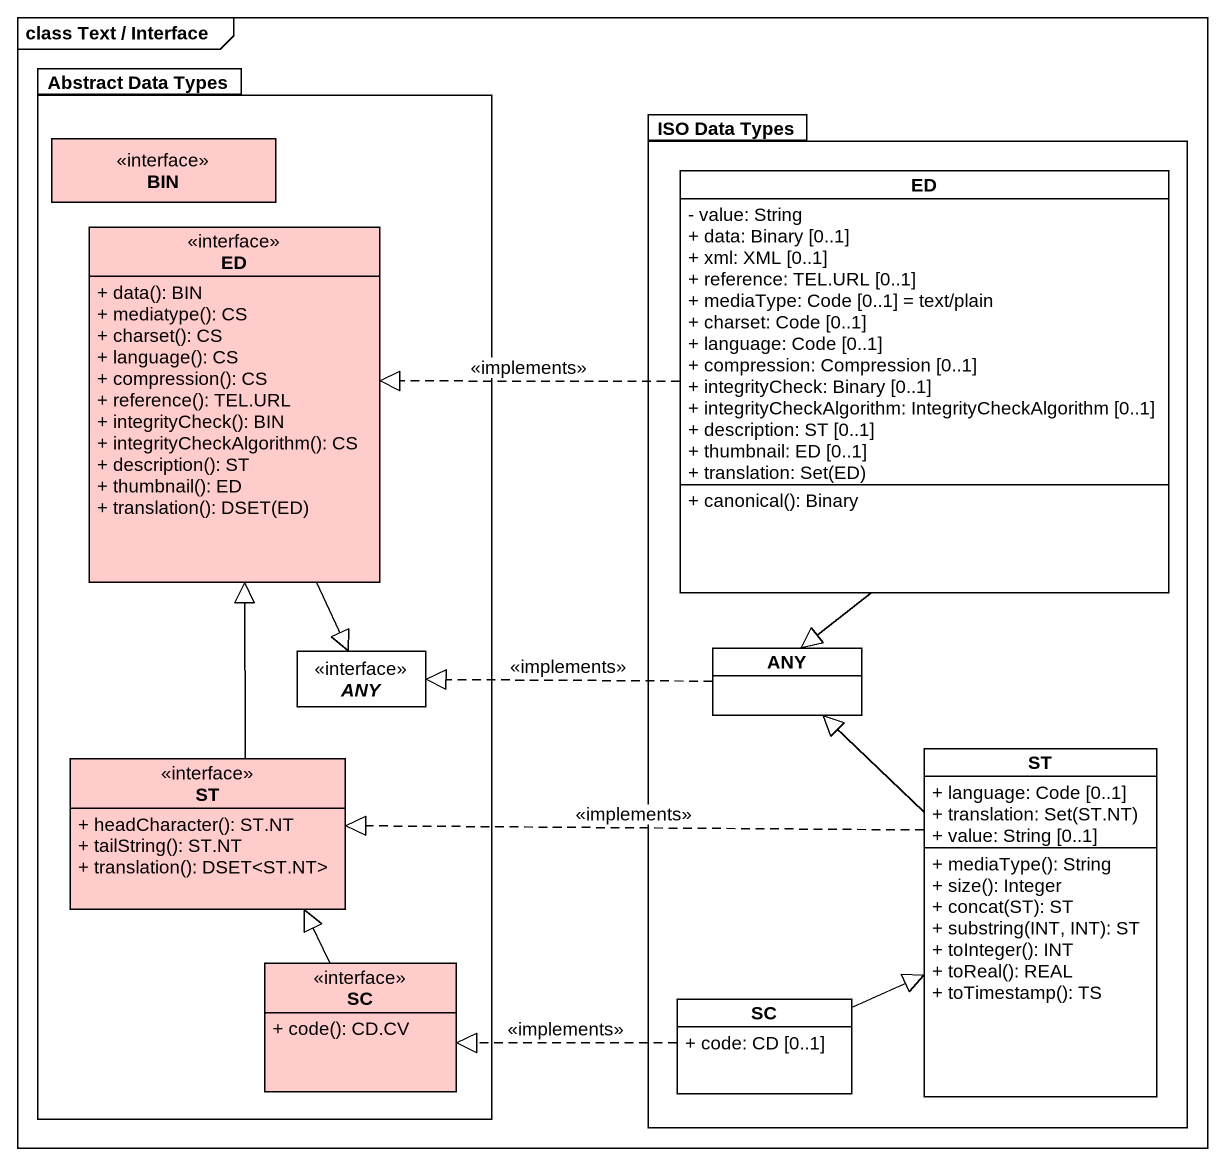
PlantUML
@startuml
mainframe class Text / Interface
hide circle
hide empty members
skinparam classAttributeIconSize 0
package "Abstract Data Types" as Abstract_Data_Types #FFFFFF {
  class BIN <<interface>> #FFCCCC
  class "ED" as ED_2 <<interface>> #FFCCCC {
    + data(): BIN
    + mediatype(): CS
    + charset(): CS
    + language(): CS
    + compression(): CS
    + reference(): TEL.URL
    + integrityCheck(): BIN
    + integrityCheckAlgorithm(): CS
    + description(): ST
    + thumbnail(): ED
    + translation(): DSET(ED)
  }
  abstract class ANY <<interface>> #FFFFFF
  class ST <<interface>> #FFCCCC {
    + headCharacter(): ST.NT
    + tailString(): ST.NT
    + translation(): DSET<ST.NT>
  }
  class SC <<interface>> #FFCCCC {
    + code(): CD.CV
  }
}
package "ISO Data Types" as ISO_Data_Types #FFFFFF {
  class ED {
    - value: String
    + data: Binary [0..1]
    + xml: XML [0..1]
    + reference: TEL.URL [0..1]
    + mediaType: Code [0..1] = text/plain
    + charset: Code [0..1]
    + language: Code [0..1]
    + compression: Compression [0..1]
    + integrityCheck: Binary [0..1]
    + integrityCheckAlgorithm: IntegrityCheckAlgorithm [0..1]
    + description: ST [0..1]
    + thumbnail: ED [0..1]
    {field} + translation: Set(ED)
    + canonical(): Binary
  }
  class "ANY" as ANY_2
  class "ST" as ST_2 {
    + language: Code [0..1]
    {field} + translation: Set(ST.NT)
    + value: String [0..1]
    + mediaType(): String
    + size(): Integer
    + concat(ST): ST
    + substring(INT, INT): ST
    + toInteger(): INT
    + toReal(): REAL
    + toTimestamp(): TS
  }
  class "SC" as SC_2 {
    + code: CD [0..1]
  }
}
ED .left.|> ED_2 : <<implements>>
ED --|> ANY_2
ED_2 --|> ANY
ANY_2 .left.|> ANY : <<implements>>
ST -up-|> ED_2
ST_2 -up-|> ANY_2
ST_2 .left.|> ST : <<implements>>
SC -up-|> ST
SC_2 -right-|> ST_2
SC_2 .left.|> SC : <<implements>>
@enduml
